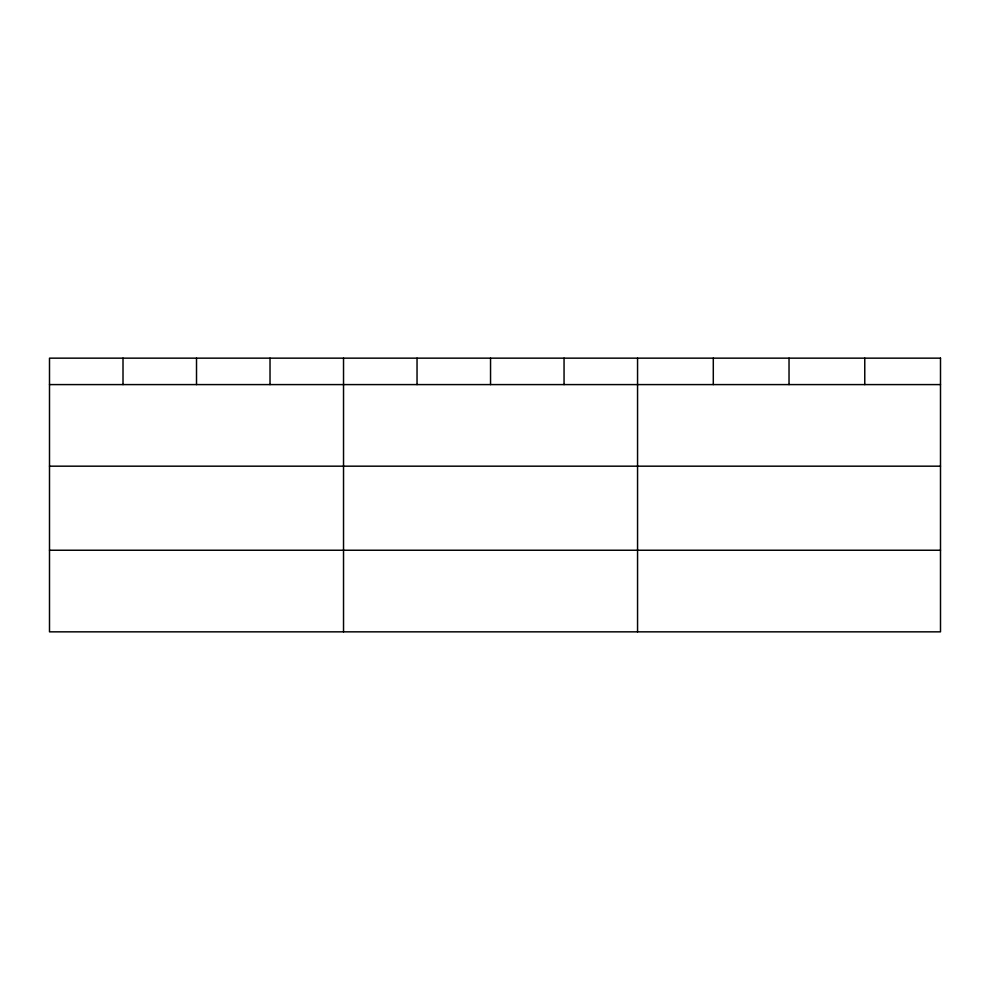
<?xml version="1.0" encoding="UTF-8"?>
<svg xmlns="http://www.w3.org/2000/svg" width="990" height="990" viewBox="0 0 990 990"><rect width="100%" height="100%" fill="white"/><g stroke="black" fill="none" stroke-linecap="round" stroke-linejoin="round"><path stroke-width="1.49" d="M49.5 384.59L940.5 384.59M49.5 466.179L940.5 466.179M49.5 550.242L940.5 550.242M864.765 358.157L864.765 384.59M789.03 358.157L789.03 384.59M713.295 358.157L713.295 384.59M637.56 358.157L637.56 631.843M564.053 358.157L564.053 384.59M490.545 358.157L490.545 384.59M417.038 358.157L417.038 384.59M343.53 358.157L343.53 631.843M270.022 358.157L270.022 384.59M196.515 358.157L196.515 384.59M123.008 358.157L123.008 384.59M940.5 358.157L49.5 358.157L49.5 631.843L940.5 631.843L940.5 358.157"/></g></svg>
